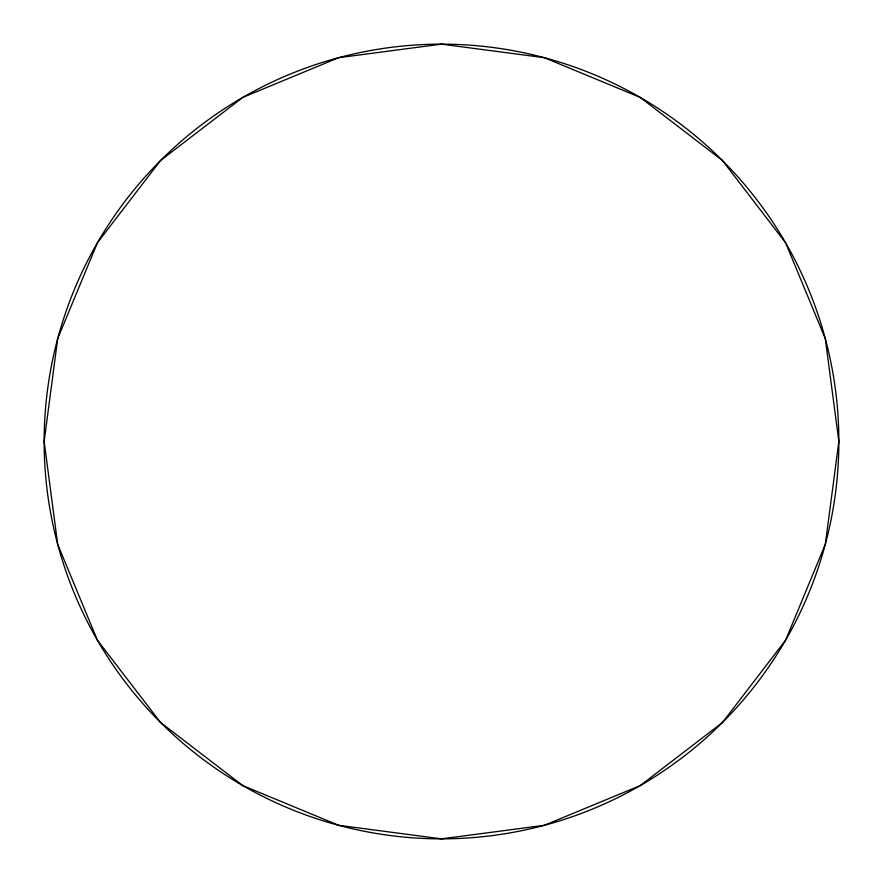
<?xml version="1.0" encoding="UTF-8"?>
<svg xmlns="http://www.w3.org/2000/svg" width="883" height="883" viewBox="0 0 883 883"><rect width="100%" height="100%" fill="white"/><g stroke="black" fill="none" stroke-linecap="round" stroke-linejoin="round"><path stroke-width="1.32" d="M57.693 338.664L44.15 441.5L57.693 544.336L97.384 640.175L160.529 722.471L242.825 785.616L338.664 825.307L441.5 838.85L544.336 825.307L640.175 785.616L722.471 722.471L785.616 640.175L825.307 544.336L838.85 441.5L825.307 338.664L785.616 242.825L722.471 160.529L640.175 97.384L544.336 57.693L441.5 44.15L338.664 57.693L242.825 97.384L160.529 160.529L97.384 242.825L57.693 338.664M242.825 785.616A397.35 397.35 0 0 0 838.85 441.5A397.35 397.35 0 0 0 242.825 97.384A397.35 397.35 0 0 0 242.825 785.616"/></g></svg>
